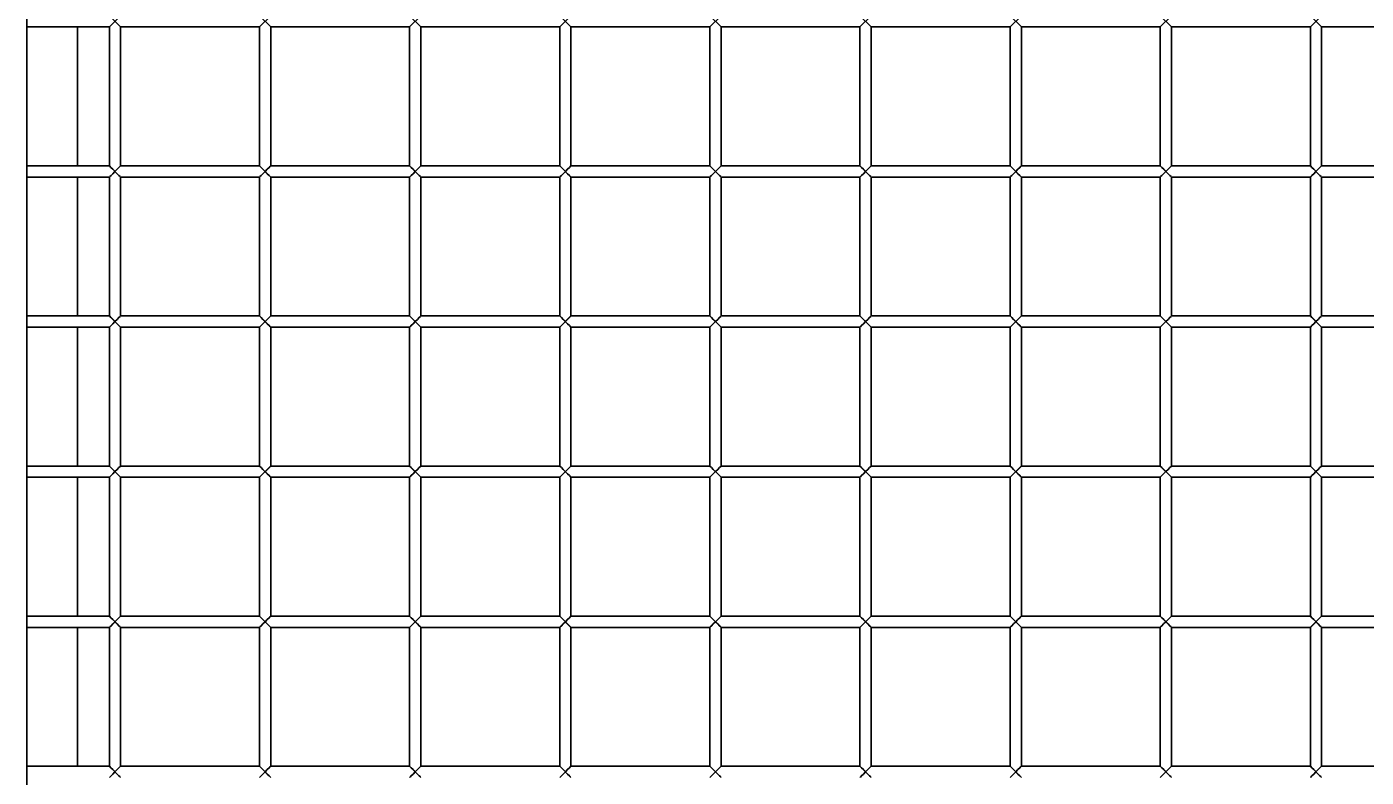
# Model space of a CAD drawing. Header units: millimetres. Extents: x 32496 to 166256, y 3504 to 23939.
# Drawn here: x 47029.1 to 47386, y 15769.9 to 15969.9 of the extents above; entities that cross this region are included whole.
import ezdxf

# ---------------------------------------------------------------- set-up
doc = ezdxf.new("R2010")
doc.units = ezdxf.units.MM
doc.layers.get('0').update_dxf_attribs({"lineweight": 35})

msp = doc.modelspace()

# ---------------------------------------------------------------- linework, layer by layer
at = {"linetype": 'Continuous'}
for p, q in [((47029.14, 16428.366), (47029.14, 15442.849)), ((47051.14, 15972.849), (47054.14, 15969.849)), ((47051.14, 15969.849), (47054.14, 15972.849)), ((47091.14, 15972.849), (47094.14, 15969.849)), ((47091.14, 15969.849), (47094.14, 15972.849)), ((47131.14, 15972.849), (47134.14, 15969.849)), ((47131.14, 15969.849), (47134.14, 15972.849)), ((47171.14, 15972.849), (47174.14, 15969.849)), ((47171.14, 15969.849), (47174.14, 15972.849)), ((47211.14, 15972.849), (47214.14, 15969.849)), ((47211.14, 15969.849), (47214.14, 15972.849)), ((47251.14, 15972.849), (47254.14, 15969.849)), ((47251.14, 15969.849), (47254.14, 15972.849)), ((47291.14, 15972.849), (47294.14, 15969.849)), ((47291.14, 15969.849), (47294.14, 15972.849)), ((47331.14, 15972.849), (47334.14, 15969.849)), ((47331.14, 15969.849), (47334.14, 15972.849)), ((47371.14, 15972.849), (47374.14, 15969.849)), ((47371.14, 15969.849), (47374.14, 15972.849)), ((47029.14, 15969.849), (47051.14, 15969.849)), ((47042.64, 15969.849), (47042.64, 15932.849)), ((47051.14, 15969.849), (47051.14, 15932.849)), ((47054.14, 15969.849), (47091.14, 15969.849)), ((47054.14, 15969.849), (47054.14, 15932.849)), ((47091.14, 15969.849), (47091.14, 15932.849)), ((47094.14, 15969.849), (47131.14, 15969.849)), ((47094.14, 15969.849), (47094.14, 15932.849)), ((47131.14, 15969.849), (47131.14, 15932.849)), ((47134.14, 15969.849), (47171.14, 15969.849)), ((47134.14, 15969.849), (47134.14, 15932.849)), ((47171.14, 15969.849), (47171.14, 15932.849)), ((47174.14, 15969.849), (47211.14, 15969.849)), ((47174.14, 15969.849), (47174.14, 15932.849)), ((47211.14, 15969.849), (47211.14, 15932.849)), ((47214.14, 15969.849), (47251.14, 15969.849)), ((47214.14, 15969.849), (47214.14, 15932.849)), ((47251.14, 15969.849), (47251.14, 15932.849)), ((47254.14, 15969.849), (47291.14, 15969.849)), ((47254.14, 15969.849), (47254.14, 15932.849)), ((47291.14, 15969.849), (47291.14, 15932.849)), ((47294.14, 15969.849), (47331.14, 15969.849)), ((47294.14, 15969.849), (47294.14, 15932.849)), ((47331.14, 15969.849), (47331.14, 15932.849)), ((47334.14, 15969.849), (47371.14, 15969.849)), ((47334.14, 15969.849), (47334.14, 15932.849)), ((47371.14, 15969.849), (47371.14, 15932.849)), ((47374.14, 15969.849), (47411.14, 15969.849)), ((47374.14, 15969.849), (47374.14, 15932.849)), ((47029.14, 15932.849), (47051.14, 15932.849)), ((47051.14, 15932.849), (47054.14, 15929.849)), ((47051.14, 15929.849), (47054.14, 15932.849)), ((47054.14, 15932.849), (47091.14, 15932.849)), ((47091.14, 15932.849), (47094.14, 15929.849)), ((47091.14, 15929.849), (47094.14, 15932.849)), ((47094.14, 15932.849), (47131.14, 15932.849)), ((47131.14, 15932.849), (47134.14, 15929.849)), ((47131.14, 15929.849), (47134.14, 15932.849)), ((47134.14, 15932.849), (47171.14, 15932.849)), ((47171.14, 15932.849), (47174.14, 15929.849)), ((47171.14, 15929.849), (47174.14, 15932.849)), ((47174.14, 15932.849), (47211.14, 15932.849)), ((47211.14, 15932.849), (47214.14, 15929.849)), ((47211.14, 15929.849), (47214.14, 15932.849)), ((47214.14, 15932.849), (47251.14, 15932.849)), ((47251.14, 15932.849), (47254.14, 15929.849)), ((47251.14, 15929.849), (47254.14, 15932.849)), ((47254.14, 15932.849), (47291.14, 15932.849)), ((47291.14, 15932.849), (47294.14, 15929.849)), ((47291.14, 15929.849), (47294.14, 15932.849)), ((47294.14, 15932.849), (47331.14, 15932.849)), ((47331.14, 15932.849), (47334.14, 15929.849)), ((47331.14, 15929.849), (47334.14, 15932.849)), ((47334.14, 15932.849), (47371.14, 15932.849)), ((47371.14, 15932.849), (47374.14, 15929.849)), ((47371.14, 15929.849), (47374.14, 15932.849)), ((47374.14, 15932.849), (47411.14, 15932.849)), ((47029.14, 15929.849), (47051.14, 15929.849)), ((47042.64, 15929.849), (47042.64, 15892.849)), ((47051.14, 15929.849), (47051.14, 15892.849)), ((47054.14, 15929.849), (47091.14, 15929.849)), ((47054.14, 15929.849), (47054.14, 15892.849)), ((47091.14, 15929.849), (47091.14, 15892.849)), ((47094.14, 15929.849), (47131.14, 15929.849)), ((47094.14, 15929.849), (47094.14, 15892.849)), ((47131.14, 15929.849), (47131.14, 15892.849)), ((47134.14, 15929.849), (47171.14, 15929.849)), ((47134.14, 15929.849), (47134.14, 15892.849)), ((47171.14, 15929.849), (47171.14, 15892.849)), ((47174.14, 15929.849), (47211.14, 15929.849)), ((47174.14, 15929.849), (47174.14, 15892.849)), ((47211.14, 15929.849), (47211.14, 15892.849)), ((47214.14, 15929.849), (47251.14, 15929.849)), ((47214.14, 15929.849), (47214.14, 15892.849)), ((47251.14, 15929.849), (47251.14, 15892.849)), ((47254.14, 15929.849), (47291.14, 15929.849)), ((47254.14, 15929.849), (47254.14, 15892.849)), ((47291.14, 15929.849), (47291.14, 15892.849)), ((47294.14, 15929.849), (47331.14, 15929.849)), ((47294.14, 15929.849), (47294.14, 15892.849)), ((47331.14, 15929.849), (47331.14, 15892.849)), ((47334.14, 15929.849), (47371.14, 15929.849)), ((47334.14, 15929.849), (47334.14, 15892.849)), ((47371.14, 15929.849), (47371.14, 15892.849)), ((47374.14, 15929.849), (47411.14, 15929.849)), ((47374.14, 15929.849), (47374.14, 15892.849)), ((47029.14, 15892.849), (47051.14, 15892.849)), ((47051.14, 15892.849), (47054.14, 15889.849)), ((47051.14, 15889.849), (47054.14, 15892.849)), ((47054.14, 15892.849), (47091.14, 15892.849)), ((47091.14, 15892.849), (47094.14, 15889.849)), ((47091.14, 15889.849), (47094.14, 15892.849)), ((47094.14, 15892.849), (47131.14, 15892.849)), ((47131.14, 15892.849), (47134.14, 15889.849)), ((47131.14, 15889.849), (47134.14, 15892.849)), ((47134.14, 15892.849), (47171.14, 15892.849)), ((47171.14, 15892.849), (47174.14, 15889.849)), ((47171.14, 15889.849), (47174.14, 15892.849)), ((47174.14, 15892.849), (47211.14, 15892.849)), ((47211.14, 15892.849), (47214.14, 15889.849)), ((47211.14, 15889.849), (47214.14, 15892.849)), ((47214.14, 15892.849), (47251.14, 15892.849)), ((47251.14, 15892.849), (47254.14, 15889.849)), ((47251.14, 15889.849), (47254.14, 15892.849)), ((47254.14, 15892.849), (47291.14, 15892.849)), ((47291.14, 15892.849), (47294.14, 15889.849)), ((47291.14, 15889.849), (47294.14, 15892.849)), ((47294.14, 15892.849), (47331.14, 15892.849)), ((47331.14, 15892.849), (47334.14, 15889.849)), ((47331.14, 15889.849), (47334.14, 15892.849)), ((47334.14, 15892.849), (47371.14, 15892.849)), ((47371.14, 15892.849), (47374.14, 15889.849)), ((47371.14, 15889.849), (47374.14, 15892.849)), ((47374.14, 15892.849), (47411.14, 15892.849)), ((47029.14, 15889.849), (47051.14, 15889.849)), ((47042.64, 15889.849), (47042.64, 15852.849)), ((47051.14, 15889.849), (47051.14, 15852.849)), ((47054.14, 15889.849), (47091.14, 15889.849)), ((47054.14, 15889.849), (47054.14, 15852.849)), ((47091.14, 15889.849), (47091.14, 15852.849)), ((47094.14, 15889.849), (47131.14, 15889.849)), ((47094.14, 15889.849), (47094.14, 15852.849)), ((47131.14, 15889.849), (47131.14, 15852.849)), ((47134.14, 15889.849), (47171.14, 15889.849)), ((47134.14, 15889.849), (47134.14, 15852.849)), ((47171.14, 15889.849), (47171.14, 15852.849)), ((47174.14, 15889.849), (47211.14, 15889.849)), ((47174.14, 15889.849), (47174.14, 15852.849)), ((47211.14, 15889.849), (47211.14, 15852.849)), ((47214.14, 15889.849), (47251.14, 15889.849)), ((47214.14, 15889.849), (47214.14, 15852.849)), ((47251.14, 15889.849), (47251.14, 15852.849)), ((47254.14, 15889.849), (47291.14, 15889.849)), ((47254.14, 15889.849), (47254.14, 15852.849)), ((47291.14, 15889.849), (47291.14, 15852.849)), ((47294.14, 15889.849), (47331.14, 15889.849)), ((47294.14, 15889.849), (47294.14, 15852.849)), ((47331.14, 15889.849), (47331.14, 15852.849)), ((47334.14, 15889.849), (47371.14, 15889.849)), ((47334.14, 15889.849), (47334.14, 15852.849)), ((47371.14, 15889.849), (47371.14, 15852.849)), ((47374.14, 15889.849), (47411.14, 15889.849)), ((47374.14, 15889.849), (47374.14, 15852.849)), ((47029.14, 15852.849), (47051.14, 15852.849)), ((47051.14, 15852.849), (47054.14, 15849.849)), ((47051.14, 15849.849), (47054.14, 15852.849)), ((47054.14, 15852.849), (47091.14, 15852.849)), ((47091.14, 15852.849), (47094.14, 15849.849)), ((47091.14, 15849.849), (47094.14, 15852.849)), ((47094.14, 15852.849), (47131.14, 15852.849)), ((47131.14, 15852.849), (47134.14, 15849.849)), ((47131.14, 15849.849), (47134.14, 15852.849)), ((47134.14, 15852.849), (47171.14, 15852.849)), ((47171.14, 15852.849), (47174.14, 15849.849)), ((47171.14, 15849.849), (47174.14, 15852.849)), ((47174.14, 15852.849), (47211.14, 15852.849)), ((47211.14, 15852.849), (47214.14, 15849.849)), ((47211.14, 15849.849), (47214.14, 15852.849)), ((47214.14, 15852.849), (47251.14, 15852.849)), ((47251.14, 15852.849), (47254.14, 15849.849)), ((47251.14, 15849.849), (47254.14, 15852.849)), ((47254.14, 15852.849), (47291.14, 15852.849)), ((47291.14, 15852.849), (47294.14, 15849.849)), ((47291.14, 15849.849), (47294.14, 15852.849)), ((47294.14, 15852.849), (47331.14, 15852.849)), ((47331.14, 15852.849), (47334.14, 15849.849)), ((47331.14, 15849.849), (47334.14, 15852.849)), ((47334.14, 15852.849), (47371.14, 15852.849)), ((47371.14, 15852.849), (47374.14, 15849.849)), ((47371.14, 15849.849), (47374.14, 15852.849)), ((47374.14, 15852.849), (47411.14, 15852.849)), ((47029.14, 15849.849), (47051.14, 15849.849)), ((47042.64, 15849.849), (47042.64, 15812.849)), ((47051.14, 15849.849), (47051.14, 15812.849)), ((47054.14, 15849.849), (47091.14, 15849.849)), ((47054.14, 15849.849), (47054.14, 15812.849)), ((47091.14, 15849.849), (47091.14, 15812.849)), ((47094.14, 15849.849), (47131.14, 15849.849)), ((47094.14, 15849.849), (47094.14, 15812.849)), ((47131.14, 15849.849), (47131.14, 15812.849)), ((47134.14, 15849.849), (47171.14, 15849.849)), ((47134.14, 15849.849), (47134.14, 15812.849)), ((47171.14, 15849.849), (47171.14, 15812.849)), ((47174.14, 15849.849), (47211.14, 15849.849)), ((47174.14, 15849.849), (47174.14, 15812.849)), ((47211.14, 15849.849), (47211.14, 15812.849)), ((47214.14, 15849.849), (47251.14, 15849.849)), ((47214.14, 15849.849), (47214.14, 15812.849)), ((47251.14, 15849.849), (47251.14, 15812.849)), ((47254.14, 15849.849), (47291.14, 15849.849)), ((47254.14, 15849.849), (47254.14, 15812.849)), ((47291.14, 15849.849), (47291.14, 15812.849)), ((47294.14, 15849.849), (47331.14, 15849.849)), ((47294.14, 15849.849), (47294.14, 15812.849)), ((47331.14, 15849.849), (47331.14, 15812.849)), ((47334.14, 15849.849), (47371.14, 15849.849)), ((47334.14, 15849.849), (47334.14, 15812.849)), ((47371.14, 15849.849), (47371.14, 15812.849)), ((47374.14, 15849.849), (47411.14, 15849.849)), ((47374.14, 15849.849), (47374.14, 15812.849)), ((47029.14, 15812.849), (47051.14, 15812.849)), ((47051.14, 15812.849), (47054.14, 15809.849)), ((47051.14, 15809.849), (47054.14, 15812.849)), ((47054.14, 15812.849), (47091.14, 15812.849)), ((47091.14, 15812.849), (47094.14, 15809.849)), ((47091.14, 15809.849), (47094.14, 15812.849)), ((47094.14, 15812.849), (47131.14, 15812.849)), ((47131.14, 15812.849), (47134.14, 15809.849)), ((47131.14, 15809.849), (47134.14, 15812.849)), ((47134.14, 15812.849), (47171.14, 15812.849)), ((47171.14, 15812.849), (47174.14, 15809.849)), ((47171.14, 15809.849), (47174.14, 15812.849)), ((47174.14, 15812.849), (47211.14, 15812.849)), ((47211.14, 15812.849), (47214.14, 15809.849)), ((47211.14, 15809.849), (47214.14, 15812.849)), ((47214.14, 15812.849), (47251.14, 15812.849)), ((47251.14, 15812.849), (47254.14, 15809.849)), ((47251.14, 15809.849), (47254.14, 15812.849)), ((47254.14, 15812.849), (47291.14, 15812.849)), ((47291.14, 15812.849), (47294.14, 15809.849)), ((47291.14, 15809.849), (47294.14, 15812.849)), ((47294.14, 15812.849), (47331.14, 15812.849)), ((47331.14, 15812.849), (47334.14, 15809.849)), ((47331.14, 15809.849), (47334.14, 15812.849)), ((47334.14, 15812.849), (47371.14, 15812.849)), ((47371.14, 15812.849), (47374.14, 15809.849)), ((47371.14, 15809.849), (47374.14, 15812.849)), ((47374.14, 15812.849), (47411.14, 15812.849)), ((47029.14, 15809.849), (47051.14, 15809.849)), ((47042.64, 15809.849), (47042.64, 15772.849)), ((47051.14, 15809.849), (47051.14, 15772.849)), ((47054.14, 15809.849), (47091.14, 15809.849)), ((47054.14, 15809.849), (47054.14, 15772.849)), ((47091.14, 15809.849), (47091.14, 15772.849)), ((47094.14, 15809.849), (47131.14, 15809.849)), ((47094.14, 15809.849), (47094.14, 15772.849)), ((47131.14, 15809.849), (47131.14, 15772.849)), ((47134.14, 15809.849), (47171.14, 15809.849)), ((47134.14, 15809.849), (47134.14, 15772.849)), ((47171.14, 15809.849), (47171.14, 15772.849)), ((47174.14, 15809.849), (47211.14, 15809.849)), ((47174.14, 15809.849), (47174.14, 15772.849)), ((47211.14, 15809.849), (47211.14, 15772.849)), ((47214.14, 15809.849), (47251.14, 15809.849)), ((47214.14, 15809.849), (47214.14, 15772.849)), ((47251.14, 15809.849), (47251.14, 15772.849)), ((47254.14, 15809.849), (47291.14, 15809.849)), ((47254.14, 15809.849), (47254.14, 15772.849)), ((47291.14, 15809.849), (47291.14, 15772.849)), ((47294.14, 15809.849), (47331.14, 15809.849)), ((47294.14, 15809.849), (47294.14, 15772.849)), ((47331.14, 15809.849), (47331.14, 15772.849)), ((47334.14, 15809.849), (47371.14, 15809.849)), ((47334.14, 15809.849), (47334.14, 15772.849)), ((47371.14, 15809.849), (47371.14, 15772.849)), ((47374.14, 15809.849), (47411.14, 15809.849)), ((47374.14, 15809.849), (47374.14, 15772.849)), ((47029.14, 15772.849), (47051.14, 15772.849)), ((47051.14, 15772.849), (47054.14, 15769.849)), ((47051.14, 15769.849), (47054.14, 15772.849)), ((47054.14, 15772.849), (47091.14, 15772.849)), ((47091.14, 15772.849), (47094.14, 15769.849)), ((47091.14, 15769.849), (47094.14, 15772.849)), ((47094.14, 15772.849), (47131.14, 15772.849)), ((47131.14, 15772.849), (47134.14, 15769.849)), ((47131.14, 15769.849), (47134.14, 15772.849)), ((47134.14, 15772.849), (47171.14, 15772.849)), ((47171.14, 15772.849), (47174.14, 15769.849)), ((47171.14, 15769.849), (47174.14, 15772.849)), ((47174.14, 15772.849), (47211.14, 15772.849)), ((47211.14, 15772.849), (47214.14, 15769.849)), ((47211.14, 15769.849), (47214.14, 15772.849)), ((47214.14, 15772.849), (47251.14, 15772.849)), ((47251.14, 15772.849), (47254.14, 15769.849)), ((47251.14, 15769.849), (47254.14, 15772.849)), ((47254.14, 15772.849), (47291.14, 15772.849)), ((47291.14, 15772.849), (47294.14, 15769.849)), ((47291.14, 15769.849), (47294.14, 15772.849)), ((47294.14, 15772.849), (47331.14, 15772.849)), ((47331.14, 15772.849), (47334.14, 15769.849)), ((47331.14, 15769.849), (47334.14, 15772.849)), ((47334.14, 15772.849), (47371.14, 15772.849)), ((47371.14, 15772.849), (47374.14, 15769.849)), ((47371.14, 15769.849), (47374.14, 15772.849)), ((47374.14, 15772.849), (47411.14, 15772.849))]:
    msp.add_line(p, q, dxfattribs=at)
for points in [[(47051.14, 15932.849), (47051.57, 15932.418), (47052.06, 15931.929), (47053.229, 15930.759)], [(47052.64, 15931.349), (47052.049, 15930.758), (47051.579, 15930.288), (47051.254, 15929.963)], [(47052.64, 15931.349), (47053.227, 15931.936), (47053.702, 15932.411), (47054.025, 15932.734)], [(47091.14, 15932.849), (47091.57, 15932.418), (47092.06, 15931.929), (47093.229, 15930.759)], [(47092.64, 15931.349), (47092.049, 15930.758), (47091.579, 15930.288), (47091.254, 15929.963)], [(47092.64, 15931.349), (47093.227, 15931.936), (47093.702, 15932.411), (47094.025, 15932.734)], [(47131.14, 15932.849), (47131.57, 15932.418), (47132.06, 15931.929), (47133.229, 15930.759)], [(47132.64, 15931.349), (47132.049, 15930.758), (47131.579, 15930.288), (47131.254, 15929.963)], [(47132.64, 15931.349), (47133.227, 15931.936), (47133.702, 15932.411), (47134.025, 15932.734)], [(47171.14, 15932.849), (47171.57, 15932.418), (47172.06, 15931.929), (47173.229, 15930.759)], [(47172.64, 15931.349), (47172.049, 15930.758), (47171.579, 15930.288), (47171.254, 15929.963)], [(47172.64, 15931.349), (47173.227, 15931.936), (47173.702, 15932.411), (47174.025, 15932.734)], [(47211.14, 15932.849), (47211.57, 15932.418), (47212.06, 15931.929), (47213.229, 15930.759)], [(47212.64, 15931.349), (47212.049, 15930.758), (47211.579, 15930.288), (47211.254, 15929.963)], [(47212.64, 15931.349), (47213.227, 15931.936), (47213.702, 15932.411), (47214.025, 15932.734)], [(47251.14, 15932.849), (47251.57, 15932.418), (47252.06, 15931.929), (47253.229, 15930.759)], [(47252.64, 15931.349), (47252.049, 15930.758), (47251.579, 15930.288), (47251.254, 15929.963)], [(47252.64, 15931.349), (47253.227, 15931.936), (47253.702, 15932.411), (47254.025, 15932.734)], [(47291.14, 15932.849), (47291.57, 15932.418), (47292.06, 15931.929), (47293.229, 15930.759)], [(47292.64, 15931.349), (47292.049, 15930.758), (47291.579, 15930.288), (47291.254, 15929.963)], [(47292.64, 15931.349), (47293.227, 15931.936), (47293.702, 15932.411), (47294.025, 15932.734)], [(47331.14, 15932.849), (47331.57, 15932.418), (47332.06, 15931.929), (47333.229, 15930.759)], [(47332.64, 15931.349), (47332.049, 15930.758), (47331.579, 15930.288), (47331.254, 15929.963)], [(47332.64, 15931.349), (47333.227, 15931.936), (47333.702, 15932.411), (47334.025, 15932.734)], [(47371.14, 15932.849), (47371.57, 15932.418), (47372.06, 15931.929), (47373.229, 15930.759)], [(47372.64, 15931.349), (47372.049, 15930.758), (47371.579, 15930.288), (47371.254, 15929.963)], [(47372.64, 15931.349), (47373.227, 15931.936), (47373.702, 15932.411), (47374.025, 15932.734)], [(47054.024, 15929.965), (47053.701, 15930.287), (47053.229, 15930.759)], [(47094.024, 15929.965), (47093.701, 15930.287), (47093.229, 15930.759)], [(47134.024, 15929.965), (47133.701, 15930.287), (47133.229, 15930.759)], [(47174.024, 15929.965), (47173.701, 15930.287), (47173.229, 15930.759)], [(47214.024, 15929.965), (47213.701, 15930.287), (47213.229, 15930.759)], [(47254.024, 15929.965), (47253.701, 15930.287), (47253.229, 15930.759)], [(47294.024, 15929.965), (47293.701, 15930.287), (47293.229, 15930.759)], [(47334.024, 15929.965), (47333.701, 15930.287), (47333.229, 15930.759)], [(47374.024, 15929.965), (47373.701, 15930.287), (47373.229, 15930.759)], [(47051.14, 15892.849), (47051.57, 15892.418), (47052.06, 15891.929), (47053.229, 15890.759)], [(47052.64, 15891.349), (47053.227, 15891.936), (47053.702, 15892.411), (47054.025, 15892.734)], [(47091.14, 15892.849), (47091.57, 15892.418), (47092.06, 15891.929), (47093.229, 15890.759)], [(47092.64, 15891.349), (47093.227, 15891.936), (47093.702, 15892.411), (47094.025, 15892.734)], [(47131.14, 15892.849), (47131.57, 15892.418), (47132.06, 15891.929), (47133.229, 15890.759)], [(47132.64, 15891.349), (47133.227, 15891.936), (47133.702, 15892.411), (47134.025, 15892.734)], [(47171.14, 15892.849), (47171.57, 15892.418), (47172.06, 15891.929), (47173.229, 15890.759)], [(47172.64, 15891.349), (47173.227, 15891.936), (47173.702, 15892.411), (47174.025, 15892.734)], [(47211.14, 15892.849), (47211.57, 15892.418), (47212.06, 15891.929), (47213.229, 15890.759)], [(47212.64, 15891.349), (47213.227, 15891.936), (47213.702, 15892.411), (47214.025, 15892.734)], [(47251.14, 15892.849), (47251.57, 15892.418), (47252.06, 15891.929), (47253.229, 15890.759)], [(47252.64, 15891.349), (47253.227, 15891.936), (47253.702, 15892.411), (47254.025, 15892.734)], [(47291.14, 15892.849), (47291.57, 15892.418), (47292.06, 15891.929), (47293.229, 15890.759)], [(47292.64, 15891.349), (47293.227, 15891.936), (47293.702, 15892.411), (47294.025, 15892.734)], [(47331.14, 15892.849), (47331.57, 15892.418), (47332.06, 15891.929), (47333.229, 15890.759)], [(47332.64, 15891.349), (47333.227, 15891.936), (47333.702, 15892.411), (47334.025, 15892.734)], [(47371.14, 15892.849), (47371.57, 15892.418), (47372.06, 15891.929), (47373.229, 15890.759)], [(47372.64, 15891.349), (47373.227, 15891.936), (47373.702, 15892.411), (47374.025, 15892.734)], [(47052.64, 15891.349), (47052.049, 15890.758), (47051.579, 15890.288), (47051.254, 15889.963)], [(47054.024, 15889.965), (47053.701, 15890.287), (47053.229, 15890.759)], [(47092.64, 15891.349), (47092.049, 15890.758), (47091.579, 15890.288), (47091.254, 15889.963)], [(47094.024, 15889.965), (47093.701, 15890.287), (47093.229, 15890.759)], [(47132.64, 15891.349), (47132.049, 15890.758), (47131.579, 15890.288), (47131.254, 15889.963)], [(47134.024, 15889.965), (47133.701, 15890.287), (47133.229, 15890.759)], [(47172.64, 15891.349), (47172.049, 15890.758), (47171.579, 15890.288), (47171.254, 15889.963)], [(47174.024, 15889.965), (47173.701, 15890.287), (47173.229, 15890.759)], [(47212.64, 15891.349), (47212.049, 15890.758), (47211.579, 15890.288), (47211.254, 15889.963)], [(47214.024, 15889.965), (47213.701, 15890.287), (47213.229, 15890.759)], [(47252.64, 15891.349), (47252.049, 15890.758), (47251.579, 15890.288), (47251.254, 15889.963)], [(47254.024, 15889.965), (47253.701, 15890.287), (47253.229, 15890.759)], [(47292.64, 15891.349), (47292.049, 15890.758), (47291.579, 15890.288), (47291.254, 15889.963)], [(47294.024, 15889.965), (47293.701, 15890.287), (47293.229, 15890.759)], [(47332.64, 15891.349), (47332.049, 15890.758), (47331.579, 15890.288), (47331.254, 15889.963)], [(47334.024, 15889.965), (47333.701, 15890.287), (47333.229, 15890.759)], [(47372.64, 15891.349), (47372.049, 15890.758), (47371.579, 15890.288), (47371.254, 15889.963)], [(47374.024, 15889.965), (47373.701, 15890.287), (47373.229, 15890.759)], [(47051.14, 15852.849), (47051.57, 15852.418), (47052.06, 15851.929), (47053.229, 15850.759)], [(47091.14, 15852.849), (47091.57, 15852.418), (47092.06, 15851.929), (47093.229, 15850.759)], [(47131.14, 15852.849), (47131.57, 15852.418), (47132.06, 15851.929), (47133.229, 15850.759)], [(47171.14, 15852.849), (47171.57, 15852.418), (47172.06, 15851.929), (47173.229, 15850.759)], [(47211.14, 15852.849), (47211.57, 15852.418), (47212.06, 15851.929), (47213.229, 15850.759)], [(47251.14, 15852.849), (47251.57, 15852.418), (47252.06, 15851.929), (47253.229, 15850.759)], [(47291.14, 15852.849), (47291.57, 15852.418), (47292.06, 15851.929), (47293.229, 15850.759)], [(47331.14, 15852.849), (47331.57, 15852.418), (47332.06, 15851.929), (47333.229, 15850.759)], [(47371.14, 15852.849), (47371.57, 15852.418), (47372.06, 15851.929), (47373.229, 15850.759)], [(47052.64, 15851.349), (47052.049, 15850.758), (47051.579, 15850.288), (47051.254, 15849.963)], [(47052.64, 15851.349), (47053.227, 15851.936), (47053.702, 15852.411), (47054.025, 15852.734)], [(47054.024, 15849.965), (47053.701, 15850.287), (47053.229, 15850.759)], [(47092.64, 15851.349), (47092.049, 15850.758), (47091.579, 15850.288), (47091.254, 15849.963)], [(47092.64, 15851.349), (47093.227, 15851.936), (47093.702, 15852.411), (47094.025, 15852.734)], [(47094.024, 15849.965), (47093.701, 15850.287), (47093.229, 15850.759)], [(47132.64, 15851.349), (47132.049, 15850.758), (47131.579, 15850.288), (47131.254, 15849.963)], [(47132.64, 15851.349), (47133.227, 15851.936), (47133.702, 15852.411), (47134.025, 15852.734)], [(47134.024, 15849.965), (47133.701, 15850.287), (47133.229, 15850.759)], [(47172.64, 15851.349), (47172.049, 15850.758), (47171.579, 15850.288), (47171.254, 15849.963)], [(47172.64, 15851.349), (47173.227, 15851.936), (47173.702, 15852.411), (47174.025, 15852.734)], [(47174.024, 15849.965), (47173.701, 15850.287), (47173.229, 15850.759)], [(47212.64, 15851.349), (47212.049, 15850.758), (47211.579, 15850.288), (47211.254, 15849.963)], [(47212.64, 15851.349), (47213.227, 15851.936), (47213.702, 15852.411), (47214.025, 15852.734)], [(47214.024, 15849.965), (47213.701, 15850.287), (47213.229, 15850.759)], [(47252.64, 15851.349), (47252.049, 15850.758), (47251.579, 15850.288), (47251.254, 15849.963)], [(47252.64, 15851.349), (47253.227, 15851.936), (47253.702, 15852.411), (47254.025, 15852.734)], [(47254.024, 15849.965), (47253.701, 15850.287), (47253.229, 15850.759)], [(47292.64, 15851.349), (47292.049, 15850.758), (47291.579, 15850.288), (47291.254, 15849.963)], [(47292.64, 15851.349), (47293.227, 15851.936), (47293.702, 15852.411), (47294.025, 15852.734)], [(47294.024, 15849.965), (47293.701, 15850.287), (47293.229, 15850.759)], [(47332.64, 15851.349), (47332.049, 15850.758), (47331.579, 15850.288), (47331.254, 15849.963)], [(47332.64, 15851.349), (47333.227, 15851.936), (47333.702, 15852.411), (47334.025, 15852.734)], [(47334.024, 15849.965), (47333.701, 15850.287), (47333.229, 15850.759)], [(47372.64, 15851.349), (47372.049, 15850.758), (47371.579, 15850.288), (47371.254, 15849.963)], [(47372.64, 15851.349), (47373.227, 15851.936), (47373.702, 15852.411), (47374.025, 15852.734)], [(47374.024, 15849.965), (47373.701, 15850.287), (47373.229, 15850.759)], [(47051.14, 15812.849), (47051.57, 15812.418), (47052.06, 15811.929), (47053.229, 15810.759)], [(47052.64, 15811.349), (47052.049, 15810.758), (47051.579, 15810.288), (47051.254, 15809.963)], [(47052.64, 15811.349), (47053.227, 15811.936), (47053.702, 15812.411), (47054.025, 15812.734)], [(47054.024, 15809.965), (47053.701, 15810.287), (47053.229, 15810.759)], [(47091.14, 15812.849), (47091.57, 15812.418), (47092.06, 15811.929), (47093.229, 15810.759)], [(47092.64, 15811.349), (47092.049, 15810.758), (47091.579, 15810.288), (47091.254, 15809.963)], [(47092.64, 15811.349), (47093.227, 15811.936), (47093.702, 15812.411), (47094.025, 15812.734)], [(47094.024, 15809.965), (47093.701, 15810.287), (47093.229, 15810.759)], [(47131.14, 15812.849), (47131.57, 15812.418), (47132.06, 15811.929), (47133.229, 15810.759)], [(47132.64, 15811.349), (47132.049, 15810.758), (47131.579, 15810.288), (47131.254, 15809.963)], [(47132.64, 15811.349), (47133.227, 15811.936), (47133.702, 15812.411), (47134.025, 15812.734)], [(47134.024, 15809.965), (47133.701, 15810.287), (47133.229, 15810.759)], [(47171.14, 15812.849), (47171.57, 15812.418), (47172.06, 15811.929), (47173.229, 15810.759)], [(47172.64, 15811.349), (47172.049, 15810.758), (47171.579, 15810.288), (47171.254, 15809.963)], [(47172.64, 15811.349), (47173.227, 15811.936), (47173.702, 15812.411), (47174.025, 15812.734)], [(47174.024, 15809.965), (47173.701, 15810.287), (47173.229, 15810.759)], [(47211.14, 15812.849), (47211.57, 15812.418), (47212.06, 15811.929), (47213.229, 15810.759)], [(47212.64, 15811.349), (47212.049, 15810.758), (47211.579, 15810.288), (47211.254, 15809.963)], [(47212.64, 15811.349), (47213.227, 15811.936), (47213.702, 15812.411), (47214.025, 15812.734)], [(47214.024, 15809.965), (47213.701, 15810.287), (47213.229, 15810.759)], [(47251.14, 15812.849), (47251.57, 15812.418), (47252.06, 15811.929), (47253.229, 15810.759)], [(47252.64, 15811.349), (47252.049, 15810.758), (47251.579, 15810.288), (47251.254, 15809.963)], [(47252.64, 15811.349), (47253.227, 15811.936), (47253.702, 15812.411), (47254.025, 15812.734)], [(47254.024, 15809.965), (47253.701, 15810.287), (47253.229, 15810.759)], [(47291.14, 15812.849), (47291.57, 15812.418), (47292.06, 15811.929), (47293.229, 15810.759)], [(47292.64, 15811.349), (47292.049, 15810.758), (47291.579, 15810.288), (47291.254, 15809.963)], [(47292.64, 15811.349), (47293.227, 15811.936), (47293.702, 15812.411), (47294.025, 15812.734)], [(47294.024, 15809.965), (47293.701, 15810.287), (47293.229, 15810.759)], [(47331.14, 15812.849), (47331.57, 15812.418), (47332.06, 15811.929), (47333.229, 15810.759)], [(47332.64, 15811.349), (47332.049, 15810.758), (47331.579, 15810.288), (47331.254, 15809.963)], [(47332.64, 15811.349), (47333.227, 15811.936), (47333.702, 15812.411), (47334.025, 15812.734)], [(47334.024, 15809.965), (47333.701, 15810.287), (47333.229, 15810.759)], [(47371.14, 15812.849), (47371.57, 15812.418), (47372.06, 15811.929), (47373.229, 15810.759)], [(47372.64, 15811.349), (47372.049, 15810.758), (47371.579, 15810.288), (47371.254, 15809.963)], [(47372.64, 15811.349), (47373.227, 15811.936), (47373.702, 15812.411), (47374.025, 15812.734)], [(47374.024, 15809.965), (47373.701, 15810.287), (47373.229, 15810.759)], [(47051.14, 15772.849), (47051.57, 15772.418), (47052.06, 15771.929), (47053.229, 15770.759)], [(47052.64, 15771.349), (47052.049, 15770.758), (47051.579, 15770.288), (47051.254, 15769.963)], [(47052.64, 15771.349), (47053.227, 15771.936), (47053.702, 15772.411), (47054.025, 15772.734)], [(47054.024, 15769.965), (47053.701, 15770.287), (47053.229, 15770.759)], [(47091.14, 15772.849), (47091.57, 15772.418), (47092.06, 15771.929), (47093.229, 15770.759)], [(47092.64, 15771.349), (47092.049, 15770.758), (47091.579, 15770.288), (47091.254, 15769.963)], [(47092.64, 15771.349), (47093.227, 15771.936), (47093.702, 15772.411), (47094.025, 15772.734)], [(47094.024, 15769.965), (47093.701, 15770.287), (47093.229, 15770.759)], [(47131.14, 15772.849), (47131.57, 15772.418), (47132.06, 15771.929), (47133.229, 15770.759)], [(47132.64, 15771.349), (47132.049, 15770.758), (47131.579, 15770.288), (47131.254, 15769.963)], [(47132.64, 15771.349), (47133.227, 15771.936), (47133.702, 15772.411), (47134.025, 15772.734)], [(47134.024, 15769.965), (47133.701, 15770.287), (47133.229, 15770.759)], [(47171.14, 15772.849), (47171.57, 15772.418), (47172.06, 15771.929), (47173.229, 15770.759)], [(47172.64, 15771.349), (47172.049, 15770.758), (47171.579, 15770.288), (47171.254, 15769.963)], [(47172.64, 15771.349), (47173.227, 15771.936), (47173.702, 15772.411), (47174.025, 15772.734)], [(47174.024, 15769.965), (47173.701, 15770.287), (47173.229, 15770.759)], [(47211.14, 15772.849), (47211.57, 15772.418), (47212.06, 15771.929), (47213.229, 15770.759)], [(47212.64, 15771.349), (47212.049, 15770.758), (47211.579, 15770.288), (47211.254, 15769.963)], [(47212.64, 15771.349), (47213.227, 15771.936), (47213.702, 15772.411), (47214.025, 15772.734)], [(47214.024, 15769.965), (47213.701, 15770.287), (47213.229, 15770.759)], [(47251.14, 15772.849), (47251.57, 15772.418), (47252.06, 15771.929), (47253.229, 15770.759)], [(47252.64, 15771.349), (47252.049, 15770.758), (47251.579, 15770.288), (47251.254, 15769.963)], [(47252.64, 15771.349), (47253.227, 15771.936), (47253.702, 15772.411), (47254.025, 15772.734)], [(47254.024, 15769.965), (47253.701, 15770.287), (47253.229, 15770.759)], [(47291.14, 15772.849), (47291.57, 15772.418), (47292.06, 15771.929), (47293.229, 15770.759)], [(47292.64, 15771.349), (47292.049, 15770.758), (47291.579, 15770.288), (47291.254, 15769.963)], [(47292.64, 15771.349), (47293.227, 15771.936), (47293.702, 15772.411), (47294.025, 15772.734)], [(47294.024, 15769.965), (47293.701, 15770.287), (47293.229, 15770.759)], [(47331.14, 15772.849), (47331.57, 15772.418), (47332.06, 15771.929), (47333.229, 15770.759)], [(47332.64, 15771.349), (47332.049, 15770.758), (47331.579, 15770.288), (47331.254, 15769.963)], [(47332.64, 15771.349), (47333.227, 15771.936), (47333.702, 15772.411), (47334.025, 15772.734)], [(47334.024, 15769.965), (47333.701, 15770.287), (47333.229, 15770.759)], [(47371.14, 15772.849), (47371.57, 15772.418), (47372.06, 15771.929), (47373.229, 15770.759)], [(47372.64, 15771.349), (47372.049, 15770.758), (47371.579, 15770.288), (47371.254, 15769.963)], [(47372.64, 15771.349), (47373.227, 15771.936), (47373.702, 15772.411), (47374.025, 15772.734)], [(47374.024, 15769.965), (47373.701, 15770.287), (47373.229, 15770.759)]]:
    msp.add_lwpolyline(points, dxfattribs=at)

doc.saveas('drawing.dxf')
